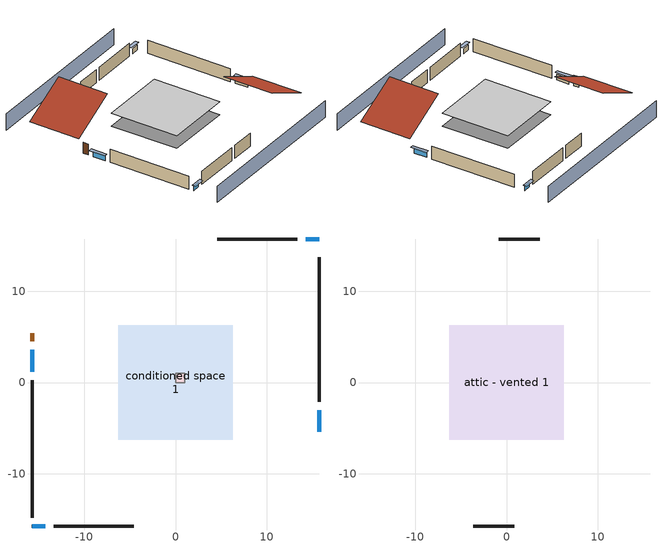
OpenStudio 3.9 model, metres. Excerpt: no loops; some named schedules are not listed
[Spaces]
conditioned space 1
 floor outside (Floor1 construction): -6.28,-6.28 -6.28,6.28 6.28,6.28 6.28,-6.28 z0.61
 wall outside (Wall1 construction): 15.74,-2.11 15.74,13.73 z0.61:3.05
 wall outside (Wall2 construction): -13.36,-15.74 -4.56,-15.74 z0.61:3.05
 wall outside (Wall3 construction): -15.74,0.27 -15.74,-14.81 z0.61:3.05
 wall outside (Wall4 construction): 13.36,15.74 4.56,15.74 z0.61:3.05
 wall outside (AdiabaticWallConstruction): 15.74,-5.42 15.74,-3.04 / -15.74,3.58 -15.74,1.2 z0.61:1.65; -15.74,-15.74 -14.29,-15.74 / 15.74,15.74 14.29,15.74 z0.61:1.56
 wall outside (AdiabaticWallConstruction 1): -15.74,5.42 -15.74,4.5 z0.61:2.64
 window (WindowConstruction): 15.74,-5.42 15.74,-3.04 z0.61:1.65
 window (WindowConstruction 1): -15.74,-15.74 -14.29,-15.74 z0.61:1.55
 window (WindowConstruction 2): -15.74,3.58 -15.74,1.2 z0.61:1.65
 window (WindowConstruction 3): 15.74,15.74 14.29,15.74 z0.61:1.55
 door (Door): -15.74,5.42 -15.74,4.5 z0.61:2.64
furnace airloop ret air space
 floor adiabatic (AdiabaticConst): 0,0 0,1 1,1 1,0 z0
 wall adiabatic (AdiabaticConst): 0,1 0,0 1,0 1,1 0,1 z0:1
 ceiling adiabatic (AdiabaticConst): 1,0 1,1 0,1 0,0 z1
attic - vented 1
 floor to conditioned space 1 (Floor2 construction Reversed): -6.28,-6.28 -6.28,6.28 6.28,6.28 6.28,-6.28 z3.05
 wall outside (Wall5 construction): -3.63,-15.74 0.86,-15.74 z0.61:3.05
 wall outside (Wall6 construction): 3.63,15.74 -0.86,15.74 z0.61:3.05
 roof outside (Roof1 construction): 15.74,-6.35,3.05 7.34,-6.35,7.25 7.34,-15.74,7.25 15.74,-15.74,3.05
 roof outside (Roof2 construction): -15.74,6.35,3.05 -7.34,6.35,7.25 -7.34,15.74,7.25 -15.74,15.74,3.05
shading: 15.74,20.31 -15.74,20.31 / -15.74,-20.31 15.74,-20.31 z0:3.05; 15.74,-2.74 15.74,-5.72 16.35,-5.72 16.35,-2.74 z1.95; -13.99,-15.74 -16.04,-15.74 -16.04,-16.35 -13.99,-16.35 z1.86; -15.74,0.9 -15.74,3.88 -16.35,3.88 -16.35,0.9 z1.95; 13.99,15.74 16.04,15.74 16.04,16.35 13.99,16.35 z1.86
[Site]
Portland Intl Arpt_OR: Latitude {deg}=45.59; Longitude {deg}=-122.6; Time Zone {hr}=-8; Elevation {m}=33; Terrain=Suburbs; Keep Site Location Information=Yes
[Site:GroundTemperature:Shallow]
10.2558, 8.96328, 8.85977, 9.47314, 11.9355, 14.3863, 16.5111, 17.8571, 17.9714, 16.8767, 14.8061, 12.4304
[Site:WaterMainsTemperature]
Calculation Method=Schedule; Temperature Schedule=mains temperature schedule
[Building]
Building 1
[Material] Roughness=Rough
Name | Thickness {m} | Conductivity {W/m-K} | Density {kg/m3} | Specific Heat {J/kg-K} | Thermal Absorptance | Solar Absorptance | Visible Absorptance
asphalt or fiberglass shingles | 0.00635 | 0.162714 | 1121.4 | 1465.45 | 0.9 | 0.85 | 0.85
roof rigid ins | 0.00281632 | 0.029427 | 32.04 | 1214.23 | 0.9 | 0.7 | 0.7
osb sheathing 0.5 in. | 0.0127 | 0.115458 | 512.64 | 1214.23 | 0.9 | 0.6 | 0.6
wood siding | 0.0254 | 0.102417 | 544.68 | 1172.36 | 0.9 | 0.85 | 0.85
osb sheathing 0.5 in. 1 | 0.0127 | 0.115458 | 512.64 | 1214.23 | 0.9 | 0.7 | 0.7
wall stud and cavity | 0.1397 | 0.550994 | 139.0536 | 1170.24 | 0.9 | 0.7 | 0.7
gypsum board | 0.0127 | 0.160291 | 801 | 837.4 | 0.9 | 0.6 | 0.6
wall stud and cavity 1 | 0.1397 | 0.727959 | 139.0536 | 1170.24 | 0.9 | 0.6 | 0.6
floor stud and cavity | 0.1397 | 0.501511 | 92.3553 | 1139.71 | 0.9 | 0.7 | 0.7
osb sheathing 0.75 in. | 0.01905 | 0.115458 | 512.64 | 1214.23 | 0.9 | 0.7 | 0.7
floor covering | 0.0127 | 0.0433444 | 54.468 | 1339.84 | 0.9 | 0.6 | 0.6
ceiling loosefill ins | 0.254 | 0.0480833 | 16.02 | 1046.75 | 0.9 | 0.7 | 0.7
ceiling stud and cavity | 0.1397 | 0.104117 | 65.682 | 1177.47 | 0.9 | 0.7 | 0.7
wood siding 1; wood siding 2 | 0.0254 | 0.102417 | 544.68 | 1172.36
wall rigid ins | 0.512978 | 0.029427 | 32.04 | 1214.23 | 0.9 | 0.7 | 0.7
wall stud and cavity 2 | 0.0889 | 0.380278 | 52.3479 | 1209.89 | 0.9 | 0.7 | 0.7
door material | 0.04445 | 0.0612267 | 512.64 | 1214.23 | 0.9 | 0.7 | 0.7
wall stud and cavity 3 | 0.0889 | 0.391764 | 83.0341 | 1211.67 | 0.9 | 0.7 | 0.7
furniture material conditioned space 1 | 0.1524 | 0.115458 | 640.8 | 1214.23 | 0.9 | 0.6 | 0.6
[Construction]
Roof1 construction; Roof2 construction: asphalt or fiberglass shingles, roof rigid ins, osb sheathing 0.5 in.
Wall1 construction; Wall2 construction; Wall3 construction; Wall4 construction: wood siding, osb sheathing 0.5 in. 1, wall stud and cavity, gypsum board
Wall5 construction; Wall6 construction: wood siding, osb sheathing 0.5 in. 1, wall stud and cavity 1
Floor1 construction: floor stud and cavity, osb sheathing 0.75 in., floor covering
Floor2 construction Reversed: gypsum board, ceiling stud and cavity, ceiling loosefill ins
WindowConstruction; WindowConstruction 1; WindowConstruction 2; WindowConstruction 3: WindowMaterial
AdiabaticWallConstruction: wood siding 1, wall rigid ins, wall stud and cavity 2, gypsum board
Door: door material
AdiabaticWallConstruction 1: wood siding 2, wall rigid ins, wall stud and cavity 2, gypsum board
PartitionWallConstruction: gypsum board, wall stud and cavity 3, gypsum board
furniture construction conditioned space 1: furniture material conditioned space 1
AdiabaticConst: Adiabatic
[WindowMaterial:SimpleGlazingSystem]
WindowMaterial: U-Factor {W/m2-K}=2.78222; Solar Heat Gain Coefficient=0.56
[Material:NoMass]
Adiabatic: Roughness=Rough; Thermal Resistance {m2-K/W}=176.1
[ThermalZone] Multiplier=1; Use Ideal Air Loads=No
Name | Volume {m3} | Thermostat
conditioned space | 384.656 | conditioned space temperature setpoint
attic - vented | 147.678
furnace airloop ret air zone | 1
[Sizing:Zone] Zone Cooling Design Supply Air Temperature Input Method=SupplyAirTemperature; Zone Cooling Design Supply Air Temperature {C}=14; Zone Cooling Design Supply Air Temperature Difference {deltaC}=11.11; Zone Heating Design Supply Air Temperature Input Method=SupplyAirTemperature; Zone Heating Design Supply Air Temperature {C}=40; Zone Heating Design Supply Air Temperature Difference {deltaC}=11.11; Zone Cooling Design Supply Air Humidity Ratio {kg-H2O/kg-air}=0.0085; Zone Heating Design Supply Air Humidity Ratio {kg-H2O/kg-air}=0.008; Cooling Design Air Flow Method=DesignDay; Heating Design Air Flow Method=DesignDay; Account for Dedicated Outdoor Air System=No; Dedicated Outdoor Air System Control Strategy=NeutralSupplyAir; Dedicated Outdoor Air Low Setpoint Temperature for Design {C}=autosize; Dedicated Outdoor Air High Setpoint Temperature for Design {C}=autosize; Zone Load Sizing Method=Sensible Load Only No Latent Load; Zone Latent Cooling Design Supply Air Humidity Ratio Input Method=HumidityRatioDifference; Zone Cooling Design Supply Air Humidity Ratio Difference {kgWater/kgDryAir}=0.005; Zone Latent Heating Design Supply Air Humidity Ratio Input Method=HumidityRatioDifference; Zone Humidification Design Supply Air Humidity Ratio Difference {kgWater/kgDryAir}=0.005; Sizing Option=Coincident
attic - vented; furnace airloop ret air zone
[Space]
Name | Thermal Zone | Volume {m3}
conditioned space 1 | conditioned space | 384.656
attic - vented 1 | attic - vented | 147.678
furnace airloop ret air space | furnace airloop ret air zone
[ThermostatSetpoint:DualSetpoint]
conditioned space temperature setpoint: Heating Setpoint Temperature Schedule=heating setpoint; Cooling Setpoint Temperature Schedule=cooling setpoint; Temperature Difference Between Cutout And Setpoint {deltaC}=0
[SurfaceProperty:IncidentSolarMultiplier] Incident Solar Multiplier=1; Incident Solar Multiplier Schedule=trans schedule winter=0.85 summer=0.7
Window1; Window2; Window3; Window4
[InternalMass:Definition] Design Level Calculation Method=SurfaceArea
Name | Construction | Surface Area {m2}
partition wall mass | PartitionWallConstruction | 157.749
furniture mass conditioned space 1 | furniture construction conditioned space 1 | 63.09974
[InternalMass] Space or SpaceType=conditioned space 1; Multiplier=1
Name | Internal Mass Definition
partition wall mass | partition wall mass
furniture mass conditioned space 1 | furniture mass conditioned space 1
[EnergyManagementSystem:Sensor]
Name | Output Variable or Output Meter Index Key | Output Variable or Output Meter
water_heater_T_set | water heater setpoint | Schedule Value
out_pb_s |  | Site Outdoor Air Barometric Pressure
out_wt_s |  | Site Outdoor Air Humidity Ratio
site_vw_s |  | Site Wind Speed
cool_season | cooling season schedule | Schedule Value
furnace_airloop_AH_MFR_s | Node 14 | System Node Mass Flow Rate
furnace_airloop_AH_VFR_s | Node 14 | System Node Current Density Volume Flow Rate
furnace_airloop_AH_Tout_s | Node 14 | System Node Temperature
furnace_airloop_AH_Wout_s | Node 14 | System Node Humidity Ratio
furnace_airloop_RA_T_s | Node 17 | System Node Temperature
furnace_airloop_Ra_W_s | Node 17 | System Node Humidity Ratio
furnace_airloop_0_DZ_T_s | attic - vented | Zone Air Temperature
furnace_airloop_0_DZ_W_s | attic - vented | Zone Mean Air Humidity Ratio
natural_vent_s | natural vent schedule | Schedule Value
htg_sp_s | heating setpoint | Schedule Value
clg_sp_s | cooling setpoint | Schedule Value
mech_vent_range_fan_0_sch_s | mech vent range fan 0 schedule | Schedule Value
mech_vent_bath_fan_0_sch_s | mech vent bath fan 0 schedule | Schedule Value
clothes_dryer_exhaust_0_sch_s | clothes_dryer | Schedule Value
htg_load_cond |  | Heating:EnergyTransfer:Zone:CONDITIONED SPACE
clg_load_cond |  | Cooling:EnergyTransfer:Zone:CONDITIONED SPACE
htg_load_duct |  | Heating:EnergyTransfer:Zone:FURNACE AIRLOOP RET AIR ZONE
clg_load_duct |  | Cooling:EnergyTransfer:Zone:FURNACE AIRLOOP RET AIR ZONE
s_conv | Floor1 | Surface Inside Face Convection Heat Gain Energy
s_ig | Floor1 | Surface Inside Face Internal Gains Radiation Heat Gain Energy
s_sol | Floor1 | Surface Inside Face Solar Radiation Heat Gain Energy
s_lgt | Floor1 | Surface Inside Face Lights Radiation Heat Gain Energy
s_surf | Floor1 | Surface Inside Face Net Surface Thermal Radiation Heat Gain Energy
s_conv_1 | Floor2 | Surface Inside Face Convection Heat Gain Energy
s_ig_1 | Floor2 | Surface Inside Face Internal Gains Radiation Heat Gain Energy
s_sol_1 | Floor2 | Surface Inside Face Solar Radiation Heat Gain Energy
s_lgt_1 | Floor2 | Surface Inside Face Lights Radiation Heat Gain Energy
s_surf_1 | Floor2 | Surface Inside Face Net Surface Thermal Radiation Heat Gain Energy
ss_sol | Door1 | Surface Inside Face Solar Radiation Heat Gain Energy
ss_lgt | Door1 | Surface Inside Face Lights Radiation Heat Gain Energy
ss_conv | Door1 | Surface Inside Face Convection Heat Gain Energy
ss_ig | Door1 | Surface Inside Face Internal Gains Radiation Heat Gain Energy
ss_surf | Door1 | Surface Inside Face Net Surface Thermal Radiation Heat Gain Energy
ss_conv_1 | Window1 | Surface Inside Face Convection Heat Gain Energy
ss_ig_1 | Window1 | Surface Inside Face Internal Gains Radiation Heat Gain Energy
ss_surf_1 | Window1 | Surface Inside Face Net Surface Thermal Radiation Heat Gain Energy
ss_trans_in | Window1 | Surface Window Transmitted Solar Radiation Rate
ss_back_out | Window1 | Surface Window Shortwave from Zone Back Out Window Heat Transfer Rate
ss_trans_out | Window1 | Surface Inside Face Initial Transmitted Diffuse Transmitted Out Window Solar Radiation Rate
ss_conv_2 | Window2 | Surface Inside Face Convection Heat Gain Energy
ss_ig_2 | Window2 | Surface Inside Face Internal Gains Radiation Heat Gain Energy
ss_surf_2 | Window2 | Surface Inside Face Net Surface Thermal Radiation Heat Gain Energy
ss_trans_in_1 | Window2 | Surface Window Transmitted Solar Radiation Rate
ss_back_out_1 | Window2 | Surface Window Shortwave from Zone Back Out Window Heat Transfer Rate
ss_trans_out_1 | Window2 | Surface Inside Face Initial Transmitted Diffuse Transmitted Out Window Solar Radiation Rate
ss_conv_3 | Window3 | Surface Inside Face Convection Heat Gain Energy
ss_ig_3 | Window3 | Surface Inside Face Internal Gains Radiation Heat Gain Energy
ss_surf_3 | Window3 | Surface Inside Face Net Surface Thermal Radiation Heat Gain Energy
ss_trans_in_2 | Window3 | Surface Window Transmitted Solar Radiation Rate
ss_back_out_2 | Window3 | Surface Window Shortwave from Zone Back Out Window Heat Transfer Rate
ss_trans_out_2 | Window3 | Surface Inside Face Initial Transmitted Diffuse Transmitted Out Window Solar Radiation Rate
ss_conv_4 | Window4 | Surface Inside Face Convection Heat Gain Energy
ss_ig_4 | Window4 | Surface Inside Face Internal Gains Radiation Heat Gain Energy
ss_surf_4 | Window4 | Surface Inside Face Net Surface Thermal Radiation Heat Gain Energy
ss_trans_in_3 | Window4 | Surface Window Transmitted Solar Radiation Rate
ss_back_out_3 | Window4 | Surface Window Shortwave from Zone Back Out Window Heat Transfer Rate
ss_trans_out_3 | Window4 | Surface Inside Face Initial Transmitted Diffuse Transmitted Out Window Solar Radiation Rate
s_conv_2 | Wall1 | Surface Inside Face Convection Heat Gain Energy
s_ig_2 | Wall1 | Surface Inside Face Internal Gains Radiation Heat Gain Energy
s_sol_2 | Wall1 | Surface Inside Face Solar Radiation Heat Gain Energy
s_lgt_2 | Wall1 | Surface Inside Face Lights Radiation Heat Gain Energy
s_surf_2 | Wall1 | Surface Inside Face Net Surface Thermal Radiation Heat Gain Energy
s_conv_3 | Wall2 | Surface Inside Face Convection Heat Gain Energy
s_ig_3 | Wall2 | Surface Inside Face Internal Gains Radiation Heat Gain Energy
s_sol_3 | Wall2 | Surface Inside Face Solar Radiation Heat Gain Energy
s_lgt_3 | Wall2 | Surface Inside Face Lights Radiation Heat Gain Energy
s_surf_3 | Wall2 | Surface Inside Face Net Surface Thermal Radiation Heat Gain Energy
s_conv_4 | Wall3 | Surface Inside Face Convection Heat Gain Energy
s_ig_4 | Wall3 | Surface Inside Face Internal Gains Radiation Heat Gain Energy
s_sol_4 | Wall3 | Surface Inside Face Solar Radiation Heat Gain Energy
s_lgt_4 | Wall3 | Surface Inside Face Lights Radiation Heat Gain Energy
s_surf_4 | Wall3 | Surface Inside Face Net Surface Thermal Radiation Heat Gain Energy
s_conv_5 | Wall4 | Surface Inside Face Convection Heat Gain Energy
s_ig_5 | Wall4 | Surface Inside Face Internal Gains Radiation Heat Gain Energy
s_sol_5 | Wall4 | Surface Inside Face Solar Radiation Heat Gain Energy
s_lgt_5 | Wall4 | Surface Inside Face Lights Radiation Heat Gain Energy
s_surf_5 | Wall4 | Surface Inside Face Net Surface Thermal Radiation Heat Gain Energy
im_conv | furniture mass conditioned space 1 | Surface Inside Face Convection Heat Gain Energy
im_ig | furniture mass conditioned space 1 | Surface Inside Face Internal Gains Radiation Heat Gain Energy
im_sol | furniture mass conditioned space 1 | Surface Inside Face Solar Radiation Heat Gain Energy
im_lgt | furniture mass conditioned space 1 | Surface Inside Face Lights Radiation Heat Gain Energy
im_surf | furniture mass conditioned space 1 | Surface Inside Face Net Surface Thermal Radiation Heat Gain Energy
im_conv_1 | partition wall mass | Surface Inside Face Convection Heat Gain Energy
im_ig_1 | partition wall mass | Surface Inside Face Internal Gains Radiation Heat Gain Energy
im_sol_1 | partition wall mass | Surface Inside Face Solar Radiation Heat Gain Energy
im_lgt_1 | partition wall mass | Surface Inside Face Lights Radiation Heat Gain Energy
im_surf_1 | partition wall mass | Surface Inside Face Net Surface Thermal Radiation Heat Gain Energy
airflow_gain | infil flow | Infiltration Sensible Heat Gain Energy
airflow_loss | infil flow | Infiltration Sensible Heat Loss Energy
airflow_gain_1 | natural vent flow | Infiltration Sensible Heat Gain Energy
airflow_loss_1 | natural vent flow | Infiltration Sensible Heat Loss Energy
airflow_gain_2 | whole house fan flow | Infiltration Sensible Heat Gain Energy
airflow_loss_2 | whole house fan flow | Infiltration Sensible Heat Loss Energy
mv_conv | mech vent bath fan 0 | Electric Equipment Convective Heating Energy
mv_rad | mech vent bath fan 0 | Electric Equipment Radiant Heating Energy
mv_conv_1 | mech vent house fan | Electric Equipment Convective Heating Energy
mv_rad_1 | mech vent house fan | Electric Equipment Radiant Heating Energy
mv_conv_2 | mech vent house fan cfis | Electric Equipment Convective Heating Energy
mv_rad_2 | mech vent house fan cfis | Electric Equipment Radiant Heating Energy
mv_conv_3 | mech vent range fan 0 | Electric Equipment Convective Heating Energy
mv_rad_3 | mech vent range fan 0 | Electric Equipment Radiant Heating Energy
mv_conv_4 | mech vent house fan latent load | Other Equipment Convective Heating Energy
mv_rad_4 | mech vent house fan latent load | Other Equipment Radiant Heating Energy
mv_conv_5 | mech vent house fan sensible load | Other Equipment Convective Heating Energy
mv_rad_5 | mech vent house fan sensible load | Other Equipment Radiant Heating Energy
ducts_conv | furnace airloop_0 RetCondToRP | Other Equipment Convective Heating Energy
ducts_rad | furnace airloop_0 RetCondToRP | Other Equipment Radiant Heating Energy
ducts_conv_1 | furnace airloop_0 RetLatLkToRP | Other Equipment Convective Heating Energy
ducts_rad_1 | furnace airloop_0 RetLatLkToRP | Other Equipment Radiant Heating Energy
ducts_conv_2 | furnace airloop_0 RetSensLkToRP | Other Equipment Convective Heating Energy
ducts_rad_2 | furnace airloop_0 RetSensLkToRP | Other Equipment Radiant Heating Energy
ducts_conv_3 | furnace airloop_0 SupCondToLv | Other Equipment Convective Heating Energy
ducts_rad_3 | furnace airloop_0 SupCondToLv | Other Equipment Radiant Heating Energy
ducts_conv_4 | furnace airloop_0 SupLatLkToCond | Other Equipment Convective Heating Energy
ducts_rad_4 | furnace airloop_0 SupLatLkToCond | Other Equipment Radiant Heating Energy
ducts_conv_5 | furnace airloop_0 SupSensLkToCond | Other Equipment Convective Heating Energy
ducts_rad_5 | furnace airloop_0 SupSensLkToCond | Other Equipment Radiant Heating Energy
ig_lgt_conv | interior lighting | Lights Convective Heating Energy
ig_lgt_rad | interior lighting | Lights Radiant Heating Energy
ig_lgt_vis | interior lighting | Lights Visible Radiation Heating Energy
ig_ee_conv | ceiling fan | Electric Equipment Convective Heating Energy
ig_ee_rad | ceiling fan | Electric Equipment Radiant Heating Energy
ig_ee_conv_1 | clothes dryer | Electric Equipment Convective Heating Energy
ig_ee_rad_1 | clothes dryer | Electric Equipment Radiant Heating Energy
ig_ee_conv_2 | clothes washer | Electric Equipment Convective Heating Energy
ig_ee_rad_2 | clothes washer | Electric Equipment Radiant Heating Energy
ig_ee_conv_3 | cooking range | Electric Equipment Convective Heating Energy
ig_ee_rad_3 | cooking range | Electric Equipment Radiant Heating Energy
ig_ee_conv_4 | dishwasher | Electric Equipment Convective Heating Energy
ig_ee_rad_4 | dishwasher | Electric Equipment Radiant Heating Energy
ig_ee_conv_5 | fridge | Electric Equipment Convective Heating Energy
ig_ee_rad_5 | fridge | Electric Equipment Radiant Heating Energy
ig_ee_conv_6 | misc permanent spa heater | Electric Equipment Convective Heating Energy
ig_ee_rad_6 | misc permanent spa heater | Electric Equipment Radiant Heating Energy
ig_ee_conv_7 | misc permanent spa pump | Electric Equipment Convective Heating Energy
ig_ee_rad_7 | misc permanent spa pump | Electric Equipment Radiant Heating Energy
ig_ee_conv_8 | misc plug loads | Electric Equipment Convective Heating Energy
ig_ee_rad_8 | misc plug loads | Electric Equipment Radiant Heating Energy
ig_ee_conv_9 | misc tv | Electric Equipment Convective Heating Energy
ig_ee_rad_9 | misc tv | Electric Equipment Radiant Heating Energy
ig_ee_conv_10 | whole house fan | Electric Equipment Convective Heating Energy
ig_ee_rad_10 | whole house fan | Electric Equipment Radiant Heating Energy
ig_oe_conv | clothes dryer 1 | Other Equipment Convective Heating Energy
ig_oe_rad | clothes dryer 1 | Other Equipment Radiant Heating Energy
[ElectricEquipment:Definition] Design Level Calculation Method=EquipmentLevel
Name | Design Level {W} | Fraction Latent | Fraction Radiant | Fraction Lost
ceiling fan | 18.7604 | 0 | 0.558 | 0
clothes washer | 387.086 | 0.03 | 0.162 | 0.7
clothes dryer | 2549.64 | 0.015 | 0.081 | 0.85
dishwasher | 292.373 | 0.3 | 0.18 | 0.4
fridge | 41.5354 | 0 | 0.6 | 0
cooking range | 644.476 | 0.08 | 0.432 | 0.2
misc tv | 218.953 | 0 | 0.6 | 0
misc plug loads | 179.571 | 0.021 | 0.558 | 0.049
misc permanent spa heater | 408.008 | 0 | 0 | 1
misc permanent spa pump | 426.676 | 0 | 0 | 1
whole house fan; mech vent house fan | 0 | 0 | 0 | 1
mech vent house fan cfis | 0 | 0 | 0 | 0
mech vent range fan 0; mech vent bath fan 0 | 30 | 0 | 0 | 1
[ElectricEquipment] Space or SpaceType=conditioned space 1
Name | Electric Equipment Definition | Schedule
ceiling fan | ceiling fan | ceiling_fan
clothes washer | clothes washer | clothes_washer
clothes dryer | clothes dryer | clothes_dryer
dishwasher | dishwasher | dishwasher
fridge | fridge | fridge schedule
cooking range | cooking range | cooking_range
misc tv | misc tv | plug_loads_tv
misc plug loads | misc plug loads | plug_loads_other
misc permanent spa heater | misc permanent spa heater | misc permanent spa heater schedule
misc permanent spa pump | misc permanent spa pump | misc permanent spa pump schedule
whole house fan | whole house fan | Always On Discrete
mech vent house fan | mech vent house fan | mech vent house fan schedule
mech vent house fan cfis | mech vent house fan cfis | mech vent house fan cfis schedule
mech vent range fan 0 | mech vent range fan 0 | mech vent range fan 0 schedule
mech vent bath fan 0 | mech vent bath fan 0 | mech vent bath fan 0 schedule
[OtherEquipment:Definition] Design Level Calculation Method=EquipmentLevel
Name | Design Level {W} | Fraction Latent | Fraction Radiant | Fraction Lost
water heater sens; furnace airloop_0 SupSensLkToCond; furnace airloop_0 SupCondToLv; furnace airloop_0 RetCondToRP; furnace airloop_0 RetSensLkToRP; furnace airloop_0 SupCondToDZ; furnace airloop_0 RetCondToDZ; furnace airloop_0 SupSensLkToDZ; mech vent house fan sensible load | 0 | 0 | 0 | 0
water heater lat; furnace airloop_0 SupLatLkToCond; furnace airloop_0 RetLatLkToRP; furnace airloop_0 SupLatLkToDZ; mech vent house fan latent load | 0 | 1 | 0 | 0
water heater energy adjustment1 | 0.01 | 0 | 0 | 1
clothes dryer 2 | 0 | 0.015 | 0.081 | 0.85
cooking range 2 | 0 | 0.08 | 0.432 | 0.2
general water use sensible | -61.6891 | 0 | 0.6 | 0
general water use latent | 62.594 | 1 | 0 | 0
[OtherEquipment]
Name | Other Equipment Definition | Space or SpaceType | Schedule | Fuel Type
water heater sens | water heater sens | conditioned space 1 | Always On Discrete
water heater lat | water heater lat | conditioned space 1 | Always On Discrete
water heater energy adjustment1 | water heater energy adjustment1 | conditioned space 1 | Always On Discrete | Electricity
clothes dryer 1 | clothes dryer 2 | conditioned space 1 | clothes_dryer | Electricity
cooking range 1 | cooking range 2 | conditioned space 1 | cooking_range | Electricity
general water use sensible | general water use sensible | conditioned space 1 | general water use schedule
general water use latent | general water use latent | conditioned space 1 | general water use schedule
furnace airloop_0 SupSensLkToCond | furnace airloop_0 SupSensLkToCond | conditioned space 1 | Always On Discrete
furnace airloop_0 SupLatLkToCond | furnace airloop_0 SupLatLkToCond | conditioned space 1 | Always On Discrete
furnace airloop_0 SupCondToLv | furnace airloop_0 SupCondToLv | conditioned space 1 | Always On Discrete
furnace airloop_0 RetCondToRP | furnace airloop_0 RetCondToRP | furnace airloop ret air space | Always On Discrete
furnace airloop_0 RetSensLkToRP | furnace airloop_0 RetSensLkToRP | furnace airloop ret air space | Always On Discrete
furnace airloop_0 RetLatLkToRP | furnace airloop_0 RetLatLkToRP | furnace airloop ret air space | Always On Discrete
furnace airloop_0 SupCondToDZ | furnace airloop_0 SupCondToDZ | attic - vented 1 | Always On Discrete
furnace airloop_0 RetCondToDZ | furnace airloop_0 RetCondToDZ | attic - vented 1 | Always On Discrete
furnace airloop_0 SupSensLkToDZ | furnace airloop_0 SupSensLkToDZ | attic - vented 1 | Always On Discrete
furnace airloop_0 SupLatLkToDZ | furnace airloop_0 SupLatLkToDZ | attic - vented 1 | Always On Discrete
mech vent house fan sensible load | mech vent house fan sensible load | conditioned space 1 | Always On Discrete
mech vent house fan latent load | mech vent house fan latent load | conditioned space 1 | Always On Discrete
[WaterUse:Equipment:Definition]
Name | Peak Flow Rate {m3/s}
clothes washer | 6.22624e-06
dishwasher | 4.12809e-06
[Lights:Definition]
interior lighting: Design Level Calculation Method=LightingLevel; Lighting Level {W}=290.614; Fraction Radiant=0.6; Fraction Visible=0.2; Return Air Fraction=0
[Lights]
interior lighting: Lights Definition=interior lighting; Space or SpaceType=conditioned space 1; Schedule=lighting_interior; Fraction Replaceable=1
[Exterior:Lights:Definition]
exterior lighting: Design Level {W}=10.6381
[Exterior:Lights]
exterior lighting: Exterior Lights Definition=exterior lighting; Schedule=exterior lighting schedule
[People:Definition]
occupants: Number of People Calculation Method=People; Number of People {people}=3; Fraction Radiant=0.314171; Sensible Heat Fraction=0.56303; Carbon Dioxide Generation Rate {m3/s-W}=0; Enable ASHRAE 55 Comfort Warnings=No; Mean Radiant Temperature Calculation Type=EnclosureAveraged
[People]
occupants: People Definition=occupants; Space or SpaceType=conditioned space 1; Number of People Schedule=occupants; Activity Level Schedule=occupants activity schedule; Multiplier=1
[ZoneMixing] Schedule=Always On Continuous; Design Flow Rate Calculation Method=Flow/Zone; Design Flow Rate {m3/s}=0
Name | Zone or Space | Source Zone or Space
furnace airloop_0 ZoneMixDZToCond mix | conditioned space | attic - vented
furnace airloop_0 ZoneMixCondToDZ mix; whole house fan mix | attic - vented | conditioned space
[SpaceInfiltration:DesignFlowRate] Schedule=Always On Discrete; Design Flow Rate Calculation Method=Flow/Space; Design Flow Rate {m3/s}=0
Name | Space or SpaceType
natural vent flow; whole house fan flow; infil flow | conditioned space 1
attic_vented 1 duct leakage imbalance infil flow | attic - vented 1
[SpaceInfiltration:EffectiveLeakageArea]
infil attic - vented 1: Space or SpaceType=attic - vented 1; Schedule=Always On Discrete; Effective Air Leakage Area {cm2}=5257.79; Stack Coefficient=0.000195296; Wind Coefficient=3.78745e-05
